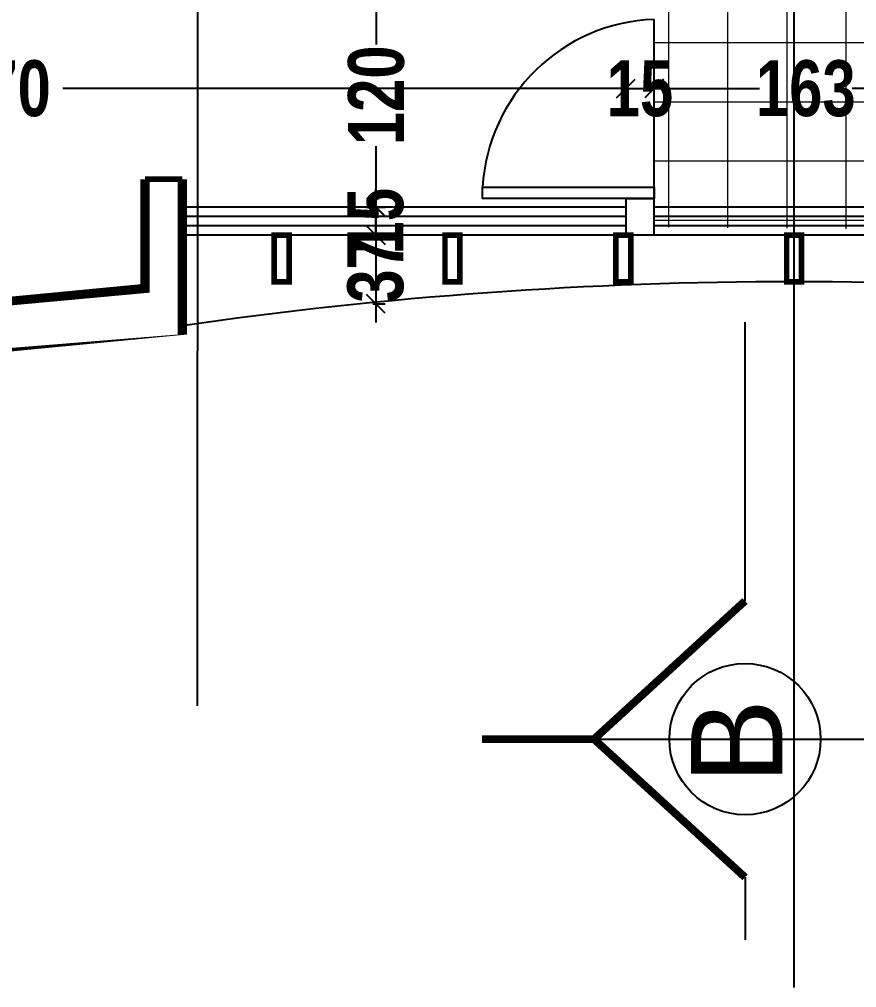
# Model space of a CAD drawing. Extents: x 285329 to 658348, y -83126 to -16980.
# Drawn here: x 359181 to 359631, y -42846 to -42327 of the extents above; entities that cross this region are included whole.
import ezdxf

# ---------------------------------------------------------------- set-up
doc = ezdxf.new("R2010")
doc.units = 0
doc.layers.get('0').update_dxf_attribs({"linetype": 'CONTINUOUS'})
doc.layers.get('DEFPOINTS').update_dxf_attribs({"color": 9, "linetype": 'CONTINUOUS'})
for name, color, linetype in [('AXIS', 1, 'CONTINUOUS'), ('DIM', 3, 'CONTINUOUS'), ('FURNITURE', 4, 'CONTINUOUS'), ('HATCH', 8, 'CONTINUOUS'), ('WALL', 7, 'CONTINUOUS'), ('WALL1', 2, 'CONTINUOUS')]:
    doc.layers.add(name, color=color, linetype=linetype)
doc.layers.add('VIS', color=8, linetype='CONTINUOUS', lineweight=18)
doc.styles.add('CITYBLUEPRINT', font='cityb___.ttf', dxfattribs={"width": 0.8})
doc.styles.get("Standard").update_dxf_attribs({"font": 'sanss___.ttf', "height": 15})
doc.dimstyles.new('50', dxfattribs={"dimtxt": 30, "dimasz": 10, "dimexe": 5, "dimexo": 6, "dimgap": 5, "dimtad": 0, "dimdec": 0, "dimdsep": 46, "dimtxsty": 'CITYBLUEPRINT', "dimblk1": 'OBLIQUE', "dimblk2": 'OBLIQUE', "dimsah": 1, "dimcen": 0.05, "dimdle": 0.03, "dimclre": 22, "dimclrt": 7, "dimadec": 0, "dimazin": 0, "dimtfac": 1, "dimtdec": 0, "dimtix": 1, "dimtmove": 0, "dimatfit": 3, "dimldrblk": 'OBLIQUE', "dimfxl": 1, "dimtolj": 1, "dimtzin": 0, "dimarcsym": 0})

# ---------------------------------------------------------------- blocks, each defined once
blk = doc.blocks.new('sec')
at = {"layer": 'WALL'}
for p, q in [((0, 105.8532076054325), (0, 319.4481774866144)), ((0, 105.8532076054325), (-115.7147705813695, 0)), ((-115.7147705813695, 0), (153.667668904105, 0)), ((0, -105.8532076054325), (0, -153.7743780556848))]:
    blk.add_line(p, q, dxfattribs=at)
at = {"layer": 'WALL', "const_width": 6}
for points in [[(0, 105.8532076054325), (-115.7147705813695, 0), (-201.5248270763404, 0)], [(0, -105.8532076054325), (-115.7147705813695, 0)]]:
    blk.add_lwpolyline(points, dxfattribs=at)
at = {"layer": 'WALL'}
blk.add_circle((0, 0), 57.93203715517805, dxfattribs=at)
blk = doc.blocks.new('_Oblique')
at = {"color": 0, "lineweight": -2}
blk.add_line((-0.5, -0.5), (0.5, 0.5), dxfattribs=at)
blk = doc.blocks.new('*D2706')
at = {"layer": 'DEFPOINTS', "color": 0, "linetype": 'Continuous', "lineweight": 5, "transparency": 16777216}
for p in [(359439.4582765267, -41605.20638652331), (360094.457636379, -41605.20638652331), (360094.0281648722, -42507.43774976998)]:
    blk.add_point(p, dxfattribs=at)
at = {"layer": 'VIS', "color": 22, "linetype": 'Continuous', "lineweight": -2, "transparency": 16777216}
for p, q in [((359445.4582765267, -41605.20638652331), (360099.457636379, -41605.20638652331)), ((360100.0281648722, -42507.43774976998), (360099.457636379, -42507.43774976998))]:
    blk.add_line(p, q, dxfattribs=at)
at = {"layer": 'VIS', "color": 0, "linetype": 'Continuous', "lineweight": -2, "transparency": 16777216}
for p, q in [((360094.457636379, -41605.17638652332), (360094.457636379, -42023.46652642809)), ((360094.457636379, -42507.46774976998), (360094.457636379, -42089.1776098652))]:
    blk.add_line(p, q, dxfattribs=at)
at = {"layer": 'VIS', "color": 0, "linetype": 'Continuous', "lineweight": -2, "transparency": 16777216, "xscale": 10, "yscale": 10, "zscale": 10}
for p, rotation in [((360094.457636379, -41605.20638652331), 90), ((360094.457636379, -42507.43774976998), 270)]:
    blk.add_blockref('_Oblique', p, dxfattribs=dict(at, rotation=rotation))
at = {"layer": 'VIS', "color": 7, "linetype": 'Continuous', "lineweight": 5, "transparency": 16777216, "insert": (360094.457636379, -42056.32206814659), "char_height": 30, "attachment_point": 5, "rotation": 90, "style": 'CITYBLUEPRINT'}
blk.add_mtext('\\A1;902', dxfattribs=at)
blk = doc.blocks.new('*D2709')
at = {"layer": 'DEFPOINTS', "color": 0, "linetype": 'Continuous', "lineweight": 5, "transparency": 16777216}
for p in [(359391.7924090666, -42307.72617807649), (359361.3170007869, -42427.72617808851), (359372.979650882, -42427.72617808851)]:
    blk.add_point(p, dxfattribs=at)
at = {"layer": 'VIS', "color": 22, "linetype": 'Continuous', "lineweight": -2, "transparency": 16777216}
for p, q in [((359385.7924090666, -42307.72617807649), (359367.979650882, -42307.72617807649)), ((359367.3170007869, -42427.72617808851), (359377.979650882, -42427.72617808851))]:
    blk.add_line(p, q, dxfattribs=at)
at = {"layer": 'VIS', "color": 0, "linetype": 'Continuous', "lineweight": -2, "transparency": 16777216}
for p, q in [((359372.979650882, -42307.69617807649), (359372.979650882, -42340.48956538014)), ((359372.979650882, -42427.75617808851), (359372.979650882, -42394.96279078486))]:
    blk.add_line(p, q, dxfattribs=at)
at = {"layer": 'VIS', "color": 0, "linetype": 'Continuous', "lineweight": -2, "transparency": 16777216, "xscale": 10, "yscale": 10, "zscale": 10}
for p, rotation in [((359372.979650882, -42307.72617807649), 90), ((359372.979650882, -42427.72617808851), 270)]:
    blk.add_blockref('_Oblique', p, dxfattribs=dict(at, rotation=rotation))
at = {"layer": 'VIS', "color": 7, "linetype": 'Continuous', "lineweight": 5, "transparency": 16777216, "insert": (359372.979650882, -42367.72617808244), "char_height": 30, "attachment_point": 5, "rotation": 90, "style": 'CITYBLUEPRINT'}
blk.add_mtext('\\A1;120', dxfattribs=at)
blk = doc.blocks.new('*D2710')
at = {"layer": 'DEFPOINTS', "color": 0, "linetype": 'Continuous', "lineweight": 5, "transparency": 16777216}
for p in [(359361.3170007869, -42427.72617808851), (359361.3170007869, -42442.7261780885), (359372.6483258344, -42442.7261780885)]:
    blk.add_point(p, dxfattribs=at)
at = {"layer": 'VIS', "color": 0, "linetype": 'Continuous', "lineweight": -2, "transparency": 16777216}
for p, q in [((359372.6483258344, -42427.72617808851), (359372.6483258344, -42417.72617808851)), ((359372.6483258344, -42427.72617808851), (359372.6483258344, -42442.7261780885)), ((359372.6483258344, -42442.7261780885), (359372.6483258344, -42452.7261780885))]:
    blk.add_line(p, q, dxfattribs=at)
at = {"layer": 'VIS', "color": 22, "linetype": 'Continuous', "lineweight": -2, "transparency": 16777216}
for p, q in [((359367.3170007869, -42427.72617808851), (359377.6483258344, -42427.72617808851)), ((359367.3170007869, -42442.7261780885), (359377.6483258344, -42442.7261780885))]:
    blk.add_line(p, q, dxfattribs=at)
at = {"layer": 'VIS', "color": 0, "linetype": 'Continuous', "lineweight": -2, "transparency": 16777216, "xscale": 10, "yscale": 10, "zscale": 10}
for p, rotation in [((359372.6483258344, -42427.72617808851), 270), ((359372.6483258344, -42442.7261780885), 90)]:
    blk.add_blockref('_Oblique', p, dxfattribs=dict(at, rotation=rotation))
at = {"layer": 'VIS', "color": 7, "linetype": 'Continuous', "lineweight": 5, "transparency": 16777216, "insert": (359372.6483258344, -42435.22617808845), "char_height": 30, "attachment_point": 5, "rotation": 90, "style": 'CITYBLUEPRINT'}
blk.add_mtext('\\A1;15', dxfattribs=at)
blk = doc.blocks.new('*D2711')
at = {"layer": 'DEFPOINTS', "color": 0, "linetype": 'Continuous', "lineweight": 5, "transparency": 16777216}
for p in [(359361.3170007869, -42442.7261780885), (359365.0510990322, -42479.47335707368), (359372.6483258344, -42479.47335707368)]:
    blk.add_point(p, dxfattribs=at)
at = {"layer": 'VIS', "color": 0, "linetype": 'Continuous', "lineweight": -2, "transparency": 16777216}
for p, q in [((359372.6483258344, -42442.7261780885), (359372.6483258344, -42432.7261780885)), ((359372.6483258344, -42442.7261780885), (359372.6483258344, -42479.47335707368)), ((359372.6483258344, -42479.47335707368), (359372.6483258344, -42489.47335707368))]:
    blk.add_line(p, q, dxfattribs=at)
at = {"layer": 'VIS', "color": 22, "linetype": 'Continuous', "lineweight": -2, "transparency": 16777216}
for p, q in [((359367.3170007869, -42442.7261780885), (359377.6483258344, -42442.7261780885)), ((359371.0510990322, -42479.47335707368), (359377.6483258344, -42479.47335707368))]:
    blk.add_line(p, q, dxfattribs=at)
at = {"layer": 'VIS', "color": 0, "linetype": 'Continuous', "lineweight": -2, "transparency": 16777216, "xscale": 10, "yscale": 10, "zscale": 10}
for p, rotation in [((359372.6483258344, -42442.7261780885), 270), ((359372.6483258344, -42479.47335707368), 90)]:
    blk.add_blockref('_Oblique', p, dxfattribs=dict(at, rotation=rotation))
at = {"layer": 'VIS', "color": 7, "linetype": 'Continuous', "lineweight": 5, "transparency": 16777216, "insert": (359372.6483258344, -42461.09976758103), "char_height": 30, "attachment_point": 5, "rotation": 90, "style": 'CITYBLUEPRINT'}
blk.add_mtext('\\A1;37', dxfattribs=at)
blk = doc.blocks.new('*D2713')
at = {"layer": 'DEFPOINTS', "color": 0, "linetype": 'Continuous', "lineweight": 5, "transparency": 16777216}
for p in [(359506.8274440701, -42364.13227225205), (358836.4059630504, -42370.07135430689), (359506.8274440701, -42379.5613974504)]:
    blk.add_point(p, dxfattribs=at)
at = {"layer": 'VIS', "color": 22, "linetype": 'Continuous', "lineweight": -2, "transparency": 16777216}
for p, q in [((358836.4059630504, -42364.07135430689), (358836.4059630504, -42359.13227225205)), ((359506.8274440701, -42373.5613974504), (359506.8274440701, -42359.13227225205))]:
    blk.add_line(p, q, dxfattribs=at)
at = {"layer": 'VIS', "color": 0, "linetype": 'Continuous', "lineweight": -2, "transparency": 16777216}
for p, q in [((358836.3759630503, -42364.13227225205), (359138.4025067981, -42364.13227225205)), ((359506.8574440701, -42364.13227225205), (359204.8309003224, -42364.13227225205))]:
    blk.add_line(p, q, dxfattribs=at)
at = {"layer": 'VIS', "color": 0, "linetype": 'Continuous', "lineweight": -2, "transparency": 16777216, "xscale": 10, "yscale": 10, "zscale": 10, "rotation": 180}
blk.add_blockref('_Oblique', (358836.4059630504, -42364.13227225205), dxfattribs=at)
at = {"layer": 'VIS', "color": 0, "linetype": 'Continuous', "lineweight": -2, "transparency": 16777216, "xscale": 10, "yscale": 10, "zscale": 10}
blk.add_blockref('_Oblique', (359506.8274440701, -42364.13227225205), dxfattribs=at)
at = {"layer": 'VIS', "color": 7, "linetype": 'Continuous', "lineweight": 5, "transparency": 16777216, "insert": (359171.6167035602, -42364.13227225205), "char_height": 30, "attachment_point": 5, "style": 'CITYBLUEPRINT'}
blk.add_mtext('\\A1;670', dxfattribs=at)
blk = doc.blocks.new('*D2714')
at = {"layer": 'DEFPOINTS', "color": 0, "linetype": 'Continuous', "lineweight": 5, "transparency": 16777216}
for p in [(359521.9582765281, -42364.13227225205), (359506.8274440701, -42379.5613974504), (359521.9582765281, -42379.5613974504)]:
    blk.add_point(p, dxfattribs=at)
at = {"layer": 'VIS', "color": 22, "linetype": 'Continuous', "lineweight": -2, "transparency": 16777216}
for p, q in [((359506.8274440701, -42373.5613974504), (359506.8274440701, -42359.13227225205)), ((359521.9582765281, -42373.5613974504), (359521.9582765281, -42359.13227225205))]:
    blk.add_line(p, q, dxfattribs=at)
at = {"layer": 'VIS', "color": 0, "linetype": 'Continuous', "lineweight": -2, "transparency": 16777216}
for p, q in [((359506.8274440701, -42364.13227225205), (359496.8274440701, -42364.13227225205)), ((359506.8274440701, -42364.13227225205), (359521.9582765281, -42364.13227225205)), ((359521.9582765281, -42364.13227225205), (359531.9582765281, -42364.13227225205))]:
    blk.add_line(p, q, dxfattribs=at)
at = {"layer": 'VIS', "color": 0, "linetype": 'Continuous', "lineweight": -2, "transparency": 16777216, "xscale": 10, "yscale": 10, "zscale": 10}
blk.add_blockref('_Oblique', (359506.8274440701, -42364.13227225205), dxfattribs=at)
at = {"layer": 'VIS', "color": 0, "linetype": 'Continuous', "lineweight": -2, "transparency": 16777216, "xscale": 10, "yscale": 10, "zscale": 10, "rotation": 180}
blk.add_blockref('_Oblique', (359521.9582765281, -42364.13227225205), dxfattribs=at)
at = {"layer": 'VIS', "color": 7, "linetype": 'Continuous', "lineweight": 5, "transparency": 16777216, "insert": (359514.3928602991, -42364.13227225205), "char_height": 30, "attachment_point": 5, "style": 'CITYBLUEPRINT'}
blk.add_mtext('\\A1;15', dxfattribs=at)
blk = doc.blocks.new('*D2715')
at = {"layer": 'DEFPOINTS', "color": 0, "linetype": 'Continuous', "lineweight": 5, "transparency": 16777216}
for p in [(359684.7309561087, -42364.13227225205), (359684.7309561087, -42374.99239420721), (359521.9582765281, -42379.5613974504)]:
    blk.add_point(p, dxfattribs=at)
at = {"layer": 'VIS', "color": 22, "linetype": 'Continuous', "lineweight": -2, "transparency": 16777216}
for p, q in [((359521.9582765281, -42373.5613974504), (359521.9582765281, -42359.13227225205)), ((359684.7309561087, -42368.99239420721), (359684.7309561087, -42359.13227225205))]:
    blk.add_line(p, q, dxfattribs=at)
at = {"layer": 'VIS', "color": 0, "linetype": 'Continuous', "lineweight": -2, "transparency": 16777216}
for p, q in [((359521.9282765281, -42364.13227225205), (359578.5289251602, -42364.13227225205)), ((359684.7609561087, -42364.13227225205), (359628.1603074765, -42364.13227225205))]:
    blk.add_line(p, q, dxfattribs=at)
at = {"layer": 'VIS', "color": 0, "linetype": 'Continuous', "lineweight": -2, "transparency": 16777216, "xscale": 10, "yscale": 10, "zscale": 10, "rotation": 180}
blk.add_blockref('_Oblique', (359521.9582765281, -42364.13227225205), dxfattribs=at)
at = {"layer": 'VIS', "color": 0, "linetype": 'Continuous', "lineweight": -2, "transparency": 16777216, "xscale": 10, "yscale": 10, "zscale": 10}
blk.add_blockref('_Oblique', (359684.7309561087, -42364.13227225205), dxfattribs=at)
at = {"layer": 'VIS', "color": 7, "linetype": 'Continuous', "lineweight": 5, "transparency": 16777216, "insert": (359603.3446163184, -42364.13227225205), "char_height": 30, "attachment_point": 5, "style": 'CITYBLUEPRINT'}
blk.add_mtext('\\A1;163', dxfattribs=at)

msp = doc.modelspace()

# ---------------------------------------------------------------- hatches: boundary and pattern name
at = {"layer": 'VIS', "linetype": 'Continuous', "lineweight": 5}
h = msp.add_hatch(dxfattribs=at)
h.set_pattern_fill('ANSI37', color=256, scale=10, angle=45)
h.set_pattern_definition([(90, (45554.06216365948, -10494.20968663041), (-31.75, 5.3e-15), []), (180, (45554.06216365948, -10494.20968663041), (-5.3e-15, -31.75), [])])
edge = h.paths.add_edge_path()
edge.add_line((359291.9351546786, -39546.08132151574), (359495.5605188328, -39544.77897933281))
edge.add_line((359495.5605188328, -39544.77897933281), (359495.5605188328, -39560.51244355732))
edge.add_line((359495.5605188328, -39560.51244355732), (359912.5832504898, -39560.77718395249))
edge.add_line((359912.5832504898, -39560.77718395248), (359912.5832504884, -39680.80833603888))
edge.add_line((359912.5832504884, -39680.8083360389), (359672.2345023476, -39680.80833603884))
edge.add_line((359672.2345023476, -39680.80833603884), (359672.2345023475, -42439.63843490228))
edge.add_line((359672.2345023475, -42439.63843490228), (359521.9582765273, -42438.42241071579))
edge.add_line((359521.9582765273, -42438.42241071579), (359521.9582765265, -40969.99036234277))
edge.add_line((359521.9582765265, -40969.99036234277), (358854.3774193894, -40971.20638652929))
edge.add_line((358854.3774193894, -40971.20638652929), (358851.458276528, -40793.12591965358))
edge.add_line((358851.458276528, -40793.12591965358), (359524.0946163191, -40793.12591965358))
edge.add_line((359524.0946163191, -40793.12591965358), (359520.8901066297, -39680.8083360376))
edge.add_line((359520.8901066297, -39680.80833603759), (359293.0033245754, -39680.80833603765))
edge.add_line((359293.0033245754, -39680.80833603765), (359291.2206029704, -39546.08589162828))

# ---------------------------------------------------------------- linework, layer by layer
at = {"layer": 'AXIS'}
for p, q in [((359597.0946163185, -42846.25816876041), (359597.0946163185, -38978.31359435039)), ((359277.4631134266, -39110.72809017547), (359276.9351546792, -42695.10451084279))]:
    msp.add_line(p, q, dxfattribs=at)
at = {"layer": 'FURNITURE', "flags": 128}
msp.add_lwpolyline([(359521.958276528, -42422.99239420755), (359429.9949255757, -42422.99239420761), (359429.9949255757, -42416.9923942076), (359521.958276528, -42416.99239420755), (359521.958276528, -42422.99239420755)], dxfattribs=at)
at = {"layer": 'FURNITURE'}
for points in [[(359506.9582765265, -42427.72617808851), (359268.9319077158, -42427.72617808851)], [(359684.7309561101, -42427.72617808852), (359521.9582765281, -42427.72617808852)], [(359925.2573249212, -42442.72617808854), (359268.9319077158, -42442.7261780885)]]:
    msp.add_lwpolyline(points, dxfattribs=at)
msp.add_arc((359525.4391446764, -42422.533963744), 95.60495778286791, 92.08653555573706, 176.6770906692156, dxfattribs=at)
at = {"layer": 'FURNITURE', "ltscale": 3}
msp.add_arc((359597.0946163207, -44763.00852458512), 2295.294546496601, 81.78014383166024, 98.21985616833969, dxfattribs=at)
at = {"layer": 'HATCH', "linetype": 'ByBlock', "ltscale": 3}
msp.add_line((359521.9582765281, -42422.99239420755), (359521.9582765282, -42326.99239420698), dxfattribs=at)
at = {"layer": 'WALL', "ltscale": 3}
for p, q in [((359506.9582765265, -42442.72617808851), (359506.9582765265, -42422.99239420757)), ((359506.9582765265, -42422.99239420757), (359521.958276528, -42422.99239420755)), ((359521.9582765281, -42442.72617808851), (359521.9582765281, -42422.99239420755))]:
    msp.add_line(p, q, dxfattribs=at)
at = {"layer": 'WALL', "linetype": 'Continuous', "ltscale": 3, "const_width": 5}
for points in [[(358816.4582765267, -42388.63843490228), (358816.4582765286, -42534.57508031515), (359268.931907716, -42491.29412971539), (359268.9319077158, -42412.72617808854)], [(359248.9319077158, -42412.72617808851), (359248.9319077158, -42471.29412971549), (358836.4582765286, -42514.57508031509), (358836.4582765268, -42388.63843490228), (358816.4582765267, -42388.63843490228)]]:
    msp.add_lwpolyline(points, dxfattribs=at)
at = {"layer": 'WALL', "linetype": 'Continuous', "const_width": 3}
for points in [[(359268.9319077158, -42412.72617808854), (359248.9319077158, -42412.72617808851)], [(359326.1855969431, -42442.7261780885), (359326.1855969431, -42467.71397808853), (359326.1855969431, -42442.7261780885), (359326.1855969431, -42467.71397808853), (359318.185596943, -42467.71397808853), (359318.185596943, -42442.7261780885), (359326.1855969431, -42442.7261780885)], [(359417.8219367349, -42442.7261780885), (359417.8219367349, -42467.71397808853), (359417.8219367349, -42442.7261780885), (359417.8219367349, -42467.71397808853), (359409.8219367348, -42467.71397808853), (359409.8219367348, -42442.7261780885), (359417.8219367349, -42442.7261780885)], [(359509.4582765268, -42442.72617808851), (359509.4582765268, -42467.71397808853), (359509.4582765268, -42442.72617808851), (359509.4582765268, -42467.71397808853), (359501.4582765265, -42467.71397808853), (359501.4582765265, -42442.72617808851), (359509.4582765268, -42442.72617808851)], [(359601.0946163184, -42442.72617808851), (359601.0946163184, -42467.71397808853), (359601.0946163184, -42442.72617808851), (359601.0946163184, -42467.71397808853), (359593.0946163184, -42467.71397808853), (359593.0946163184, -42442.72617808851), (359601.0946163184, -42442.72617808851)]]:
    msp.add_lwpolyline(points, dxfattribs=at)
at = {"layer": 'WALL', "linetype": 'Continuous', "ltscale": 3}
for points in [[(359506.9582765265, -42432.72617808852), (359268.9319077158, -42432.72617808849)], [(359684.7309561101, -42432.72617808852), (359521.9582765281, -42432.72617808852)], [(359506.9582765265, -42437.72617808851), (359268.9319077158, -42437.72617808849)], [(359684.7309561101, -42437.72617808852), (359521.9582765281, -42437.72617808852)]]:
    msp.add_lwpolyline(points, dxfattribs=at)

# ---------------------------------------------------------------- block references
at = {"layer": 'WALL1', "xscale": 0.7000000000116418, "yscale": 0.7000000000116418, "zscale": 0.7000000000116418}
msp.add_blockref('sec', (359570.7639443995, -42712.99001854486), dxfattribs=at)

# ---------------------------------------------------------------- texts
at = {"layer": 'DIM', "insert": (359541.8571270506, -42691.43849423702), "char_height": 49, "width": 359.6049799999998, "attachment_point": 3, "rotation": 90.00000000000004}
msp.add_mtext('B', dxfattribs=at)

# ---------------------------------------------------------------- dimensions: what is measured, and where the dimension line sits
at = {"layer": 'VIS', "linetype": 'Continuous', "lineweight": 5}
for base, p1, p2, picture, middle in [((360094.457636379, -41605.20638652331), (360094.0281648722, -42507.43774976998), (359439.4582765267, -41605.20638652331), '*D2706', (360094.457636379, -42056.32206814659)), ((359372.979650882, -42427.72617808851), (359391.7924090666, -42307.72617807649), (359361.3170007869, -42427.72617808851), '*D2709', (359372.979650882, -42367.72617808244)), ((359372.6483258344, -42442.7261780885), (359361.3170007869, -42427.72617808851), (359361.3170007869, -42442.7261780885), '*D2710', (359372.6483258344, -42435.22617808845)), ((359372.6483258344, -42479.47335707368), (359361.3170007869, -42442.7261780885), (359365.0510990322, -42479.47335707368), '*D2711', (359372.6483258344, -42461.09976758103))]:
    dim = msp.add_linear_dim(base=base, p1=p1, p2=p2, angle=90, dimstyle='50', override={"dimtmove": 1}, dxfattribs=at)
    dim.commit()
    dim.dimension.update_dxf_attribs({"geometry": picture, "text_midpoint": middle})
for base, p1, p2, picture, middle in [((359506.8274440701, -42364.13227225205), (358836.4059630504, -42370.07135430689), (359506.8274440701, -42379.5613974504), '*D2713', (359171.6167035602, -42364.13227225205)), ((359521.9582765281, -42364.13227225205), (359506.8274440701, -42379.5613974504), (359521.9582765281, -42379.5613974504), '*D2714', (359514.3928602991, -42364.13227225205)), ((359684.7309561087, -42364.13227225205), (359521.9582765281, -42379.5613974504), (359684.7309561087, -42374.99239420721), '*D2715', (359603.3446163184, -42364.13227225205))]:
    dim = msp.add_linear_dim(base=base, p1=p1, p2=p2, dimstyle='50', override={"dimtmove": 1}, dxfattribs=at)
    dim.commit()
    dim.dimension.update_dxf_attribs({"geometry": picture, "text_midpoint": middle})

doc.saveas('drawing.dxf')
